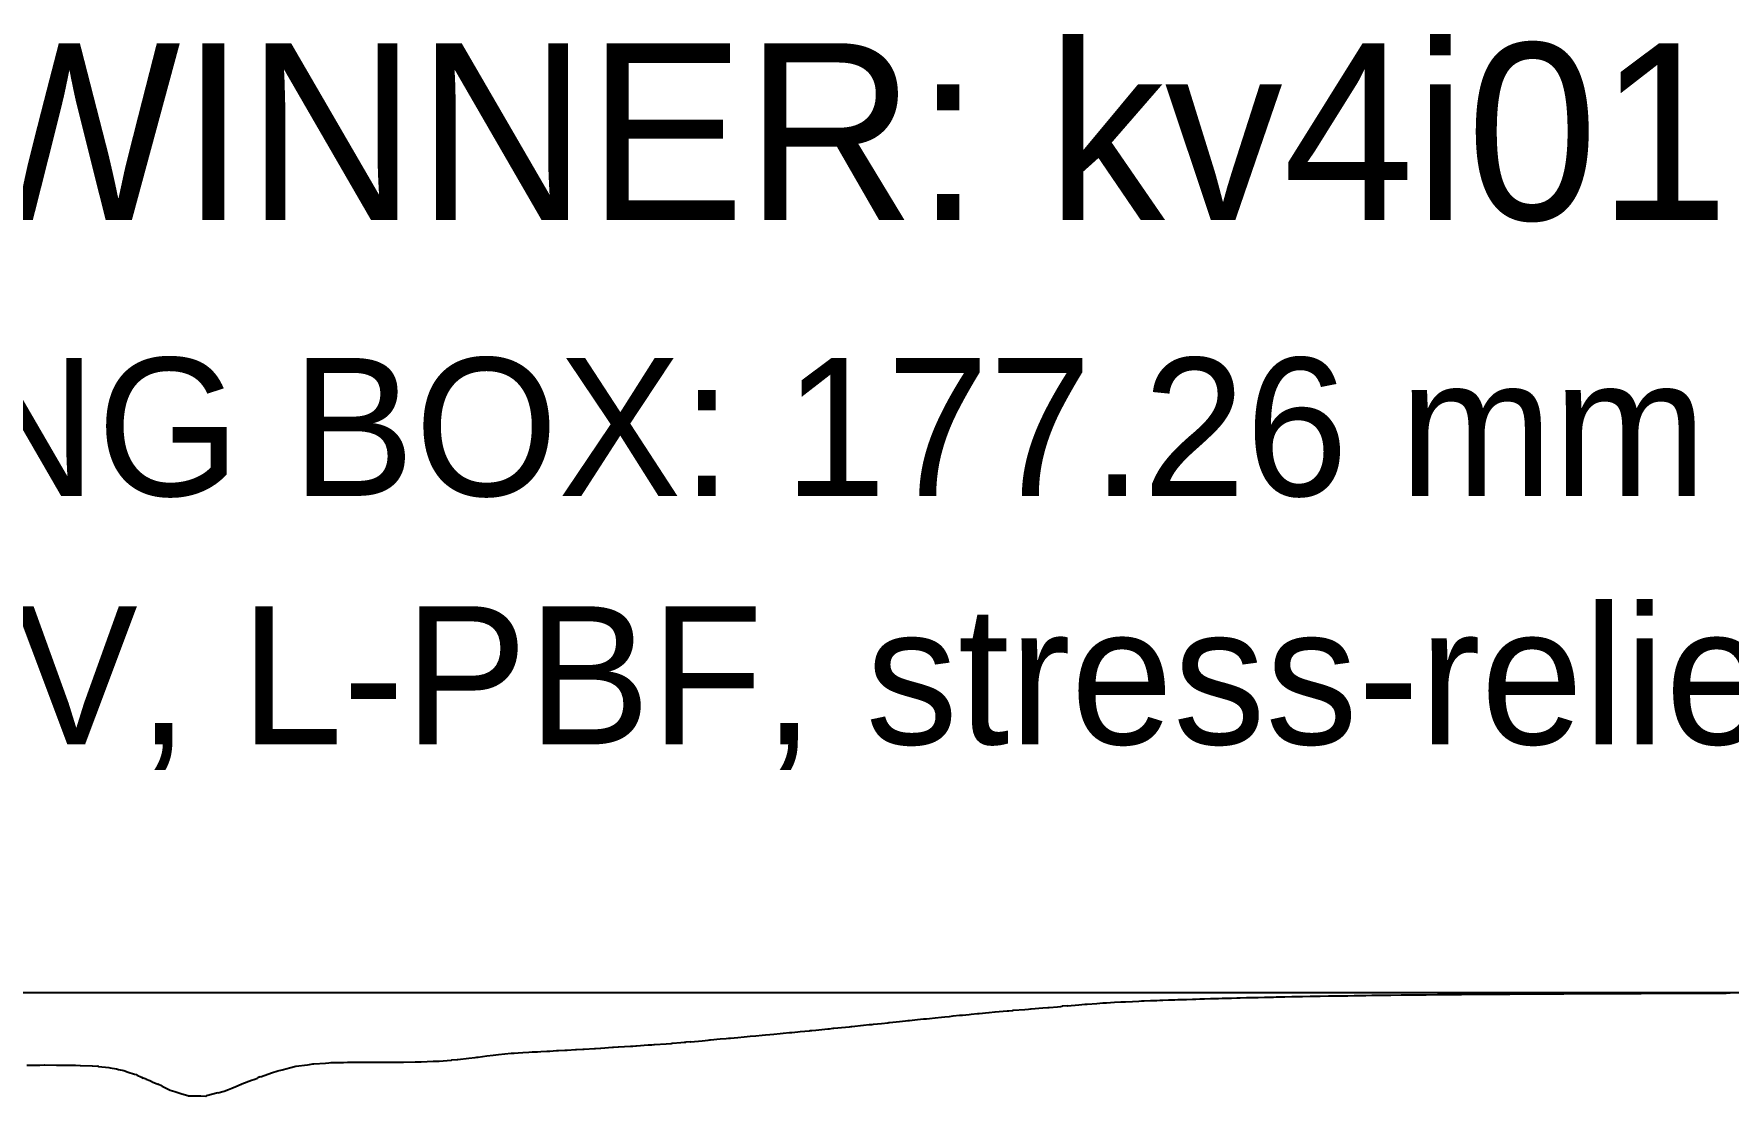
# Model space of a CAD drawing. Extents: x -27 to 218, y -64 to 34.
# Drawn here: x 3.71 to 34.41, y 14.9 to 34.14 of the extents above; entities that cross this region are included whole.
import ezdxf

# ---------------------------------------------------------------- set-up
doc = ezdxf.new("R2010")
doc.units = 0

msp = doc.modelspace()

# ---------------------------------------------------------------- linework, layer by layer
at = {"layer": 'BOUNDING_BOX'}
msp.add_line((150.3456, 16.7696), (-26.9146, 16.7696), dxfattribs=at)
at = {"layer": 'MIDPLANE_Z0_OUTLINE'}
for p, q in [((22.9694, 16.5754), (23.0817, 16.5838)), ((23.0817, 16.5838), (23.1185, 16.5858)), ((23.1185, 16.5858), (23.1451, 16.5873)), ((23.1451, 16.5873), (23.2944, 16.5962)), ((23.2944, 16.5962), (23.4067, 16.6028)), ((23.4067, 16.6028), (23.4519, 16.6049)), ((23.4519, 16.6049), (23.4895, 16.6066)), ((23.4895, 16.6066), (23.6194, 16.6129)), ((23.6194, 16.6129), (23.7317, 16.6183)), ((23.7317, 16.6183), (23.7824, 16.6203)), ((23.7824, 16.6203), (23.8301, 16.6222)), ((23.8301, 16.6222), (23.9444, 16.6269)), ((23.9444, 16.6269), (24.0567, 16.6316)), ((24.0567, 16.6316), (24.1109, 16.6335)), ((24.1109, 16.6335), (24.1683, 16.6355)), ((24.1683, 16.6355), (24.2694, 16.6392)), ((24.2694, 16.6392), (24.3817, 16.6433)), ((24.3817, 16.6433), (24.4379, 16.645)), ((24.4379, 16.645), (24.505, 16.6472)), ((24.505, 16.6472), (24.5944, 16.6501)), ((24.5944, 16.6501), (24.7067, 16.6539)), ((24.7067, 16.6539), (24.7637, 16.6555)), ((24.7637, 16.6555), (24.8406, 16.6578)), ((24.8406, 16.6578), (24.9194, 16.6602)), ((24.9194, 16.6602), (25.0317, 16.6636)), ((25.0317, 16.6636), (25.0885, 16.6652)), ((25.0885, 16.6652), (25.1754, 16.6675)), ((25.1754, 16.6675), (25.2444, 16.6695)), ((25.2444, 16.6695), (25.3567, 16.6726)), ((25.3567, 16.6726), (25.4122, 16.674)), ((25.4122, 16.674), (25.5093, 16.6764)), ((25.5093, 16.6764), (25.5694, 16.678)), ((25.5694, 16.678), (25.6817, 16.6809)), ((25.6817, 16.6809), (25.7351, 16.6822)), ((25.7351, 16.6822), (25.8425, 16.6846)), ((25.8425, 16.6846), (25.8944, 16.6859)), ((25.8944, 16.6859), (26.0067, 16.6886)), ((26.0067, 16.6886), (26.0573, 16.6896)), ((26.0573, 16.6896), (26.175, 16.6921)), ((26.175, 16.6921), (26.2194, 16.6931)), ((26.2194, 16.6931), (26.3317, 16.6956)), ((26.3317, 16.6956), (26.3787, 16.6965)), ((26.3787, 16.6965), (26.5068, 16.699)), ((26.5068, 16.699), (26.5444, 16.6997)), ((26.5444, 16.6997), (26.6567, 16.702)), ((26.6567, 16.702), (26.6995, 16.7028)), ((26.6995, 16.7028), (26.8381, 16.7052)), ((26.8381, 16.7052), (26.8694, 16.7058)), ((26.8694, 16.7058), (26.9817, 16.7079)), ((26.9817, 16.7079), (27.0199, 16.7085)), ((27.0199, 16.7085), (27.1688, 16.711)), ((27.1688, 16.711), (27.1944, 16.7114)), ((27.1944, 16.7114), (27.3067, 16.7133)), ((27.3067, 16.7133), (27.3398, 16.7138)), ((27.3398, 16.7138), (27.499, 16.7162)), ((27.499, 16.7162), (27.5194, 16.7165)), ((27.5194, 16.7165), (27.6317, 16.7182)), ((27.6317, 16.7182), (27.6595, 16.7186)), ((27.6595, 16.7186), (27.8288, 16.7209)), ((27.8288, 16.7209), (27.8444, 16.7212)), ((27.8444, 16.7212), (27.9567, 16.7227)), ((27.9567, 16.7227), (27.9789, 16.723)), ((27.9789, 16.723), (28.1581, 16.7253)), ((28.1581, 16.7253), (28.1694, 16.7254)), ((28.1694, 16.7254), (28.2817, 16.7269)), ((28.2817, 16.7269), (28.2982, 16.727)), ((28.2982, 16.727), (28.487, 16.7292)), ((28.487, 16.7292), (28.4944, 16.7293)), ((28.4944, 16.7293), (28.6067, 16.7306)), ((28.6067, 16.7306), (28.6173, 16.7307)), ((28.6173, 16.7307), (28.8156, 16.7328)), ((28.8156, 16.7328), (28.8194, 16.7328)), ((28.8194, 16.7328), (28.9317, 16.734)), ((28.9317, 16.734), (28.9365, 16.7341)), ((28.9365, 16.7341), (29.1439, 16.736)), ((29.1439, 16.736), (29.1444, 16.736)), ((29.1444, 16.736), (29.2002, 16.7366)), ((29.2002, 16.7366), (29.2564, 16.7372)), ((29.2564, 16.7372), (29.2567, 16.7372)), ((29.2567, 16.7372), (29.4694, 16.739)), ((29.4694, 16.739), (29.4718, 16.739)), ((29.4718, 16.739), (29.58, 16.74)), ((29.58, 16.74), (29.5817, 16.74)), ((29.5817, 16.74), (29.7944, 16.7417)), ((29.7944, 16.7417), (29.7996, 16.7417)), ((29.7996, 16.7417), (29.9038, 16.7426)), ((29.9038, 16.7426), (29.9067, 16.7426)), ((29.9067, 16.7426), (30.1194, 16.7442)), ((30.1194, 16.7442), (30.127, 16.7442)), ((30.127, 16.7442), (30.2277, 16.745)), ((30.2277, 16.745), (30.2317, 16.745)), ((30.2317, 16.745), (30.4444, 16.7464)), ((30.4444, 16.7464), (30.4543, 16.7465)), ((30.4543, 16.7465), (30.5518, 16.7472)), ((30.5518, 16.7472), (30.5567, 16.7472)), ((30.5567, 16.7472), (30.7694, 16.7485)), ((30.7694, 16.7485), (30.7814, 16.7486)), ((30.7814, 16.7486), (30.8761, 16.7492)), ((30.8761, 16.7492), (30.8817, 16.7492)), ((30.8817, 16.7492), (31.0944, 16.7504)), ((31.0944, 16.7504), (31.1083, 16.7505)), ((31.1083, 16.7505), (31.2004, 16.751)), ((31.2004, 16.751), (31.2067, 16.7511)), ((31.2067, 16.7511), (31.4194, 16.7522)), ((31.4194, 16.7522), (31.4351, 16.7523)), ((31.4351, 16.7523), (31.5249, 16.7528)), ((31.5249, 16.7528), (31.5317, 16.7528)), ((31.5317, 16.7528), (31.7444, 16.7539)), ((31.7444, 16.7539), (31.7618, 16.754)), ((31.7618, 16.754), (31.8493, 16.7544)), ((31.8493, 16.7544), (31.8567, 16.7544)), ((31.8567, 16.7544), (32.0694, 16.7554)), ((32.0694, 16.7554), (32.0884, 16.7555)), ((32.0884, 16.7555), (32.1739, 16.7559)), ((32.1739, 16.7559), (32.1817, 16.756)), ((32.1817, 16.756), (32.3944, 16.7569)), ((32.3944, 16.7569), (32.4148, 16.757)), ((32.4148, 16.757), (32.4985, 16.7574)), ((32.4985, 16.7574), (32.5067, 16.7574)), ((32.5067, 16.7574), (32.7194, 16.7583)), ((32.7194, 16.7583), (32.7412, 16.7584)), ((32.7412, 16.7584), (32.8231, 16.7588)), ((32.8231, 16.7588), (32.8317, 16.7588)), ((32.8317, 16.7588), (33.0444, 16.7597)), ((33.0444, 16.7597), (33.0676, 16.7598)), ((33.0676, 16.7598), (33.1478, 16.7601)), ((33.1478, 16.7601), (33.1567, 16.7601)), ((33.1567, 16.7601), (33.3694, 16.761)), ((33.3694, 16.761), (33.3939, 16.7611)), ((33.3939, 16.7611), (33.4725, 16.7614)), ((33.4725, 16.7614), (33.4817, 16.7614)), ((33.4817, 16.7614), (33.6944, 16.7622)), ((33.6944, 16.7622), (33.7202, 16.7623)), ((33.7202, 16.7623), (33.7972, 16.7627)), ((33.7972, 16.7627), (33.8067, 16.7627)), ((33.8067, 16.7627), (34.0194, 16.7635)), ((34.0194, 16.7635), (34.0464, 16.7636)), ((34.0464, 16.7636), (34.122, 16.7639)), ((34.122, 16.7639), (34.1317, 16.7639)), ((34.1317, 16.7639), (34.3444, 16.7647)), ((34.3444, 16.7647), (34.3727, 16.7648)), ((34.3727, 16.7648), (34.4467, 16.7651)), ((19.5749, 16.2671), (19.7194, 16.2822)), ((19.7194, 16.2822), (19.8317, 16.294)), ((19.8317, 16.294), (19.8861, 16.2995)), ((19.8861, 16.2995), (19.9375, 16.3047)), ((19.9375, 16.3047), (20.0444, 16.3158)), ((20.0444, 16.3158), (20.1567, 16.3275)), ((20.1567, 16.3275), (20.2181, 16.3336)), ((20.2181, 16.3336), (20.2995, 16.3417)), ((20.2995, 16.3417), (20.3694, 16.3489)), ((20.3694, 16.3489), (20.4817, 16.3604)), ((20.4817, 16.3604), (20.5379, 16.3658)), ((20.5379, 16.3658), (20.6605, 16.3777)), ((20.6605, 16.3777), (20.6944, 16.3811)), ((20.6944, 16.3811), (20.8067, 16.3923)), ((20.8067, 16.3923), (20.8381, 16.3952)), ((20.8381, 16.3952), (21.0156, 16.4116)), ((21.0156, 16.4116), (21.0194, 16.412)), ((21.0194, 16.412), (21.0198, 16.412)), ((21.0198, 16.412), (21.1261, 16.4222)), ((21.1261, 16.4222), (21.1317, 16.4227)), ((21.1317, 16.4227), (21.3444, 16.4411)), ((21.3444, 16.4411), (21.3768, 16.444)), ((21.3768, 16.444), (21.4441, 16.45)), ((21.4441, 16.45), (21.4567, 16.4511)), ((21.4567, 16.4511), (21.6694, 16.4684)), ((21.6694, 16.4684), (21.7313, 16.4735)), ((21.7313, 16.4735), (21.7697, 16.4767)), ((21.7697, 16.4767), (21.7817, 16.4777)), ((21.7817, 16.4777), (21.9944, 16.4948)), ((21.9944, 16.4948), (22.0849, 16.502)), ((22.0849, 16.502), (22.1, 16.5033)), ((22.1, 16.5033), (22.1067, 16.5038)), ((22.1067, 16.5038), (22.2614, 16.5168)), ((22.2614, 16.5168), (22.3194, 16.5217)), ((22.3194, 16.5217), (22.3452, 16.5239)), ((22.3542, 16.5247), (22.3452, 16.5239)), ((22.4317, 16.5314), (22.3542, 16.5247)), ((22.4317, 16.5314), (22.4372, 16.5319)), ((22.4372, 16.5319), (22.44, 16.5321)), ((22.44, 16.5321), (22.6444, 16.5499)), ((22.6444, 16.5499), (22.7567, 16.5596)), ((22.7567, 16.5596), (22.7804, 16.5613)), ((22.7804, 16.5613), (22.7951, 16.5623)), ((22.7951, 16.5623), (22.9694, 16.5754)), ((16.4694, 15.9611), (16.5817, 15.9713)), ((16.5817, 15.9713), (16.6361, 15.9761)), ((16.6361, 15.9761), (16.6885, 15.9806)), ((16.6885, 15.9806), (16.7944, 15.9903)), ((16.7944, 15.9903), (16.9067, 16.0005)), ((16.9067, 16.0005), (16.9674, 16.006)), ((16.9674, 16.006), (17.046, 16.0132)), ((17.046, 16.0132), (17.1194, 16.0201)), ((17.1194, 16.0201), (17.2317, 16.0306)), ((17.2317, 16.0306), (17.2895, 16.0361)), ((17.2895, 16.0361), (17.4048, 16.047)), ((17.4048, 16.047), (17.4444, 16.0509)), ((17.4444, 16.0509), (17.5567, 16.0618)), ((17.5567, 16.0618), (17.5945, 16.0655)), ((17.5945, 16.0655), (17.7649, 16.082)), ((17.7649, 16.082), (17.7694, 16.0825)), ((17.7694, 16.0825), (17.8102, 16.0866)), ((17.8102, 16.0866), (17.8779, 16.0934)), ((17.8779, 16.0934), (17.8817, 16.0938)), ((17.8817, 16.0938), (18.0944, 16.1148)), ((18.0944, 16.1148), (18.1258, 16.1179)), ((18.1258, 16.1179), (18.1939, 16.1249)), ((18.1939, 16.1249), (18.2067, 16.1262)), ((18.2067, 16.1262), (18.4194, 16.1476)), ((18.4194, 16.1476), (18.4872, 16.1544)), ((18.4872, 16.1544), (18.5202, 16.1578)), ((18.5202, 16.1578), (18.5317, 16.159)), ((18.5317, 16.159), (18.7444, 16.1806)), ((18.7444, 16.1806), (18.849, 16.1912)), ((18.849, 16.1912), (18.8539, 16.1917)), ((18.8539, 16.1917), (18.8567, 16.192)), ((18.8567, 16.192), (18.899, 16.1963)), ((18.899, 16.1963), (18.9245, 16.1989)), ((18.9245, 16.1989), (19.0694, 16.2142)), ((19.0694, 16.2142), (19.1817, 16.226)), ((19.1817, 16.226), (19.2008, 16.2279)), ((19.2008, 16.2279), (19.2119, 16.2291)), ((19.2119, 16.2291), (19.3944, 16.2483)), ((19.3944, 16.2483), (19.5067, 16.2601)), ((19.5067, 16.2601), (19.5461, 16.2641)), ((19.5461, 16.2641), (19.5749, 16.2671)), ((12.1318, 15.649), (12.2444, 15.6607)), ((12.2444, 15.6607), (12.3567, 15.6724)), ((12.3567, 15.6724), (12.4156, 15.6759)), ((12.4156, 15.6759), (12.488, 15.6802)), ((12.488, 15.6802), (12.5694, 15.6858)), ((12.5694, 15.6858), (12.6817, 15.6938)), ((12.6817, 15.6938), (12.7397, 15.6968)), ((12.7397, 15.6968), (12.8344, 15.7016)), ((12.8344, 15.7016), (12.8944, 15.7049)), ((12.8944, 15.7049), (13.0067, 15.7112)), ((13.0067, 15.7112), (13.0602, 15.7141)), ((13.0602, 15.7141), (13.1782, 15.7203)), ((13.1782, 15.7203), (13.2194, 15.7226)), ((13.2194, 15.7226), (13.3317, 15.7289)), ((13.3317, 15.7289), (13.3751, 15.7314)), ((13.3751, 15.7314), (13.5226, 15.7397)), ((13.5226, 15.7397), (13.5444, 15.741)), ((13.5444, 15.741), (13.6567, 15.7477)), ((13.6567, 15.7477), (13.6802, 15.7491)), ((13.6802, 15.7491), (13.8682, 15.7604)), ((13.8682, 15.7604), (13.8694, 15.7605)), ((13.8694, 15.7605), (13.8874, 15.7616)), ((13.8874, 15.7616), (13.9786, 15.7673)), ((13.9786, 15.7673), (13.9817, 15.7675)), ((13.9817, 15.7675), (14.1944, 15.7807)), ((14.1944, 15.7807), (14.2149, 15.782)), ((14.2149, 15.782), (14.2965, 15.7873)), ((14.2965, 15.7873), (14.3067, 15.788)), ((14.3067, 15.788), (14.5194, 15.8015)), ((14.5194, 15.8015), (14.5621, 15.8042)), ((14.5621, 15.8042), (14.6189, 15.808)), ((14.6189, 15.808), (14.6317, 15.8089)), ((14.6317, 15.8089), (14.8444, 15.8229)), ((14.8444, 15.8229), (14.91, 15.8272)), ((14.91, 15.8272), (14.9451, 15.8296)), ((14.9451, 15.8296), (14.9567, 15.8304)), ((14.9567, 15.8304), (15.1694, 15.8457)), ((15.1694, 15.8457), (15.2601, 15.8523)), ((15.2601, 15.8523), (15.2749, 15.8533)), ((15.2749, 15.8533), (15.2817, 15.8538)), ((15.2817, 15.8538), (15.436, 15.8667)), ((15.436, 15.8667), (15.4944, 15.8715)), ((15.4944, 15.8715), (15.5229, 15.8739)), ((15.5314, 15.8746), (15.5229, 15.8739)), ((15.6067, 15.8811), (15.5314, 15.8746)), ((15.6067, 15.8811), (15.6122, 15.8816)), ((15.6122, 15.8816), (15.6147, 15.8818)), ((15.6147, 15.8818), (15.8194, 15.9012)), ((15.8194, 15.9012), (15.9317, 15.9119)), ((15.9317, 15.9119), (15.9575, 15.9142)), ((15.9575, 15.9142), (15.9734, 15.9156)), ((15.9734, 15.9156), (16.1444, 15.9316)), ((16.1444, 15.9316), (16.2567, 15.9422)), ((16.2567, 15.9422), (16.2991, 15.9459)), ((16.2991, 15.9459), (16.3315, 15.9486)), ((16.3315, 15.9486), (16.4694, 15.9611)), ((3.5817, 15.4593), (3.7944, 15.4603)), ((3.7944, 15.4603), (3.8182, 15.4604)), ((3.8182, 15.4604), (3.8973, 15.4608)), ((3.8973, 15.4608), (3.9067, 15.4608)), ((3.9067, 15.4608), (4.1194, 15.4598)), ((4.1194, 15.4598), (4.1426, 15.4597)), ((4.1426, 15.4597), (4.2228, 15.4592)), ((4.2228, 15.4592), (4.2317, 15.4592)), ((4.2317, 15.4592), (4.4444, 15.4558)), ((4.4444, 15.4558), (4.4633, 15.4555)), ((4.4633, 15.4555), (4.5496, 15.4535)), ((4.5496, 15.4535), (4.5567, 15.4534)), ((4.5567, 15.4534), (4.7694, 15.4432)), ((4.7694, 15.4432), (4.7757, 15.4429)), ((4.7757, 15.4429), (4.8669, 15.4366)), ((4.8817, 15.4356), (4.8669, 15.4366)), ((4.8817, 15.4356), (4.8835, 15.4354)), ((4.8835, 15.4354), (5.0706, 15.4128)), ((5.0706, 15.4128), (5.0944, 15.4087)), ((5.0944, 15.4087), (5.2067, 15.3897)), ((5.2067, 15.3897), (5.247, 15.3803)), ((5.247, 15.3803), (5.3411, 15.3583)), ((5.3411, 15.3583), (5.4194, 15.3329)), ((8.0194, 15.3162), (8.1317, 15.3558)), ((8.1317, 15.3558), (8.2072, 15.3731)), ((8.2072, 15.3731), (8.3029, 15.395)), ((8.3029, 15.395), (8.3444, 15.4062)), ((8.3444, 15.4062), (8.4561, 15.4366)), ((8.4561, 15.4366), (8.4566, 15.4367)), ((8.4566, 15.4367), (8.4567, 15.4368)), ((8.4567, 15.4368), (8.6694, 15.4653)), ((8.6694, 15.4653), (8.7028, 15.4699)), ((8.7028, 15.4699), (8.7664, 15.4811)), ((8.7664, 15.4811), (8.7817, 15.4838)), ((8.7817, 15.4838), (8.9944, 15.4959)), ((8.9944, 15.4959), (9.0576, 15.4998)), ((9.0576, 15.4998), (9.0941, 15.503)), ((9.0941, 15.503), (9.1067, 15.5041)), ((9.1067, 15.5041), (9.3194, 15.5077)), ((9.3194, 15.5077), (9.3921, 15.5092)), ((9.3921, 15.5092), (9.421, 15.5103)), ((9.421, 15.5103), (9.4317, 15.5107)), ((9.4317, 15.5107), (9.6444, 15.5111)), ((9.6444, 15.5111), (9.7194, 15.5115)), ((9.7194, 15.5115), (9.7467, 15.5119)), ((9.7467, 15.5119), (9.7567, 15.512)), ((9.7567, 15.512), (9.9694, 15.512)), ((9.9694, 15.512), (10.045, 15.5122)), ((10.045, 15.5122), (10.0719, 15.5124)), ((10.0719, 15.5124), (10.0817, 15.5124)), ((10.0817, 15.5124), (10.2944, 15.5135)), ((10.2944, 15.5135), (10.3718, 15.514)), ((10.3718, 15.514), (10.3972, 15.5142)), ((10.3972, 15.5142), (10.4067, 15.5143)), ((10.4067, 15.5143), (10.6194, 15.5179)), ((10.6194, 15.5179), (10.7021, 15.5192)), ((10.7021, 15.5192), (10.7232, 15.5197)), ((10.7232, 15.5197), (10.7317, 15.5198)), ((10.7317, 15.5198), (10.9444, 15.528)), ((10.9444, 15.528), (11.0395, 15.5316)), ((11.0395, 15.5316), (11.0511, 15.532)), ((11.0511, 15.532), (11.0567, 15.5322)), ((11.0567, 15.5322), (11.1987, 15.5429)), ((11.1987, 15.5429), (11.2694, 15.5482)), ((11.2694, 15.5482), (11.2788, 15.5489)), ((11.2824, 15.5492), (11.2788, 15.5489)), ((11.3817, 15.5571), (11.2824, 15.5492)), ((11.3817, 15.5571), (11.3883, 15.5579)), ((11.3883, 15.5579), (11.3911, 15.5583)), ((11.3911, 15.5583), (11.5944, 15.5836)), ((11.5944, 15.5836), (11.7067, 15.5973)), ((11.7067, 15.5973), (11.7403, 15.6014)), ((11.7403, 15.6014), (11.7619, 15.6041)), ((11.7619, 15.6041), (11.9194, 15.6253)), ((11.9194, 15.6253), (12.0317, 15.6402)), ((12.0317, 15.6402), (12.0846, 15.6449)), ((12.0846, 15.6449), (12.1318, 15.649)), ((5.4194, 15.3329), (5.5317, 15.2965)), ((5.5317, 15.2965), (5.5622, 15.2857)), ((5.5622, 15.2857), (5.5854, 15.2775)), ((5.5854, 15.2775), (5.6587, 15.2412)), ((5.6587, 15.2412), (5.6937, 15.2239)), ((5.7444, 15.2035), (5.6937, 15.2239)), ((5.7444, 15.2035), (5.8099, 15.1771)), ((5.8099, 15.1771), (5.8482, 15.1598)), ((5.8482, 15.1598), (5.8567, 15.1559)), ((5.8567, 15.1559), (5.9566, 15.1116)), ((6.0349, 15.0771), (5.9566, 15.1116)), ((6.0349, 15.0771), (6.0694, 15.0609)), ((6.0694, 15.0609), (6.1817, 15.0066)), ((7.2977, 15.0398), (7.3694, 15.0698)), ((7.3694, 15.0698), (7.4692, 15.1116)), ((7.4692, 15.1116), (7.4766, 15.1147)), ((7.4766, 15.1147), (7.4817, 15.1169)), ((7.4817, 15.1169), (7.6575, 15.1839)), ((7.6575, 15.1839), (7.6944, 15.198)), ((7.6944, 15.198), (7.7619, 15.2239)), ((7.7676, 15.2264), (7.7619, 15.2239)), ((7.8067, 15.2432), (7.7676, 15.2264)), ((7.8067, 15.2432), (7.8292, 15.2501)), ((7.8292, 15.2501), (7.8346, 15.2518)), ((7.8346, 15.2518), (8.0194, 15.3162)), ((6.1817, 15.0066), (6.2235, 14.9936)), ((6.2235, 14.9936), (6.264, 14.9811)), ((6.264, 14.9811), (6.3944, 14.9403)), ((6.3944, 14.9403), (6.5014, 14.9054)), ((6.5014, 14.9054), (6.5067, 14.9037)), ((6.5067, 14.9037), (6.5114, 14.9036)), ((6.5114, 14.9036), (6.6629, 14.9005)), ((6.6629, 14.9005), (6.7194, 14.8994)), ((6.7194, 14.8994), (6.7364, 14.8989)), ((6.7364, 14.8989), (6.8298, 14.8969)), ((6.8298, 14.8969), (6.8317, 14.8969)), ((6.8317, 14.8969), (6.8416, 14.8989)), ((7.0444, 14.9537), (6.8416, 14.8989)), ((7.0444, 14.9537), (7.1567, 14.9837)), ((7.1567, 14.9837), (7.2396, 15.0167)), ((7.2396, 15.0167), (7.2977, 15.0398))]:
    msp.add_line(p, q, dxfattribs=at)

# ---------------------------------------------------------------- texts
at = {"layer": 'DIMENSIONS'}
for s, height, p in [('JARAMBIT G5 WINNER: kv4i012_g00009_dd6ffea5 (1:1 TRUE SCALE, UNITS: MILLIMETERS, 1 DRAWING UNIT = 1 MM)', 3.2, (-26.915, 30.77)), ('OVERALL BOUNDING BOX: 177.26 mm (L) x 49.57 mm (H) x 18.97 mm (T) | RING BORE: 24.90 mm AT X = -9.93 mm', 2.5, (-26.915, 25.77)), ('MATERIAL: Ti-6Al-4V, L-PBF, stress-relieved (ASTM F2924 min yield 825 MPa, 750.8 MPa at 80 C) | MID-PLANE Z=0 OUTLINE + 30 MM BLADE SECTION', 2.5, (-26.915, 21.27))]:
    msp.add_text(s, height=height, dxfattribs=at).set_placement(p)

doc.saveas('drawing.dxf')
